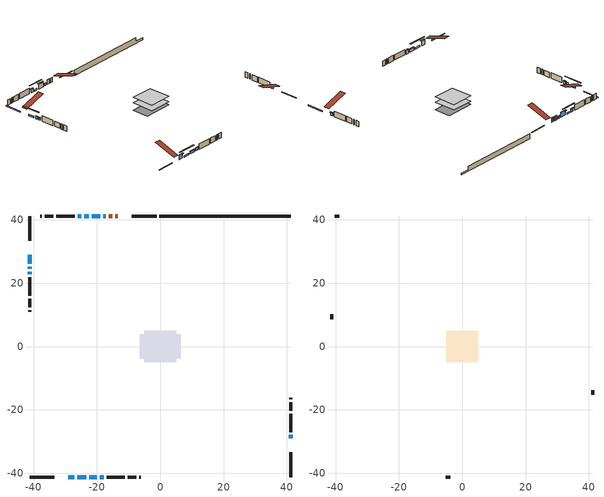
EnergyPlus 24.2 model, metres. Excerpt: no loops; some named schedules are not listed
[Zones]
conditioned space
 floor adiabatic (AdiabaticFloorConstruction): -5,-5 -5,5 5,5 5,-5 z0.92
 floor foundation (Slab1 construction): -6.54,-3.83 -6.54,3.83 6.54,3.83 6.54,-3.83 z-1.46
 wall outside (RimJoist1 construction): -1.18,41.2 -8.95,41.2 / -41.2,-41.2 -33.43,-41.2 / -41.2,41.2 -41.2,33.43 / 41.2,-41.2 41.2,-33.43 z0.92:1.22
 wall outside (AdiabaticWallConstruction 1): -13.38,41.2 -14.28,41.2 / -15.2,41.2 -16.3,41.2 z0.92:2.95
 wall outside (AdiabaticWallConstruction): -17.23,41.2 -17.95,41.2 / -41.2,25.22 -41.2,24.5 / 41.2,-29 41.2,-27.93 z0.92:2.14; -29,-41.2 -27.17,-41.2 / -18.88,41.2 -21.62,41.2 z0.92:3; -22.55,41.2 -23.98,41.2 / -41.2,29 -41.2,26.15 / -26.24,-41.2 -23.39,-41.2 z0.92:1.53; -24.9,41.2 -26.12,41.2 / -19.09,-41.2 -17.87,-41.2 z0.92:2.34; -41.2,23.57 -41.2,22.76 / -22.46,-41.2 -20.02,-41.2 z0.92:1.94
 wall outside (Wall1 construction): -27.05,41.2 -32.86,41.2 / -16.95,-41.2 -11.14,-41.2 / -41.2,21.83 -41.2,16.02 / 41.2,-27 41.2,-21.19 z0.92:3.36
 wall outside (Wall2 construction): -33.79,41.2 -36.47,41.2 / -10.21,-41.2 -7.53,-41.2 / -41.2,15.09 -41.2,12.41 / 41.2,-20.26 41.2,-17.59 z0.92:3.36
 wall outside (Wall3 construction): -37.4,41.2 -37.83,41.2 / -6.6,-41.2 -6.17,-41.2 / -41.2,11.48 -41.2,11.05 / 41.2,-16.66 41.2,-16.22 z0.92:3.36
 wall foundation (FoundationWall1 construction): -0.25,41.2,-1.46 -0.25,41.2,0.92 37.06,41.2,0.92 37.06,41.2,-0.66 41.2,41.2,-0.66 41.2,41.2,-1.46
 window (WindowConstruction 7): -17.23,41.2 -17.95,41.2 z0.92:2.14
 window (WindowConstruction 5): -29,-41.2 -27.17,-41.2 z0.92:3
 window (WindowConstruction 6): -18.88,41.2 -21.62,41.2 z0.92:3
 window (WindowConstruction 9): -22.55,41.2 -23.98,41.2 z0.92:1.53
 window (WindowConstruction 10): -41.2,29 -41.2,26.15 z0.92:1.53
 window (WindowConstruction 11): -26.24,-41.2 -23.39,-41.2 z0.92:1.53
 window (WindowConstruction 8): -41.2,25.22 -41.2,24.5 z0.92:2.14
 window (WindowConstruction): 41.2,-29 41.2,-27.93 z0.92:2.14
 window (WindowConstruction 1): -24.9,41.2 -26.12,41.2 z0.92:2.34
 window (WindowConstruction 2): -41.2,23.57 -41.2,22.76 z0.92:1.93
 window (WindowConstruction 3): -22.46,-41.2 -20.02,-41.2 z0.92:1.93
 window (WindowConstruction 4): -19.09,-41.2 -17.87,-41.2 z0.92:2.34
 door (Door): -13.39,41.2 -14.28,41.2 z0.92:2.95
 door (Door 1): -15.21,41.2 -16.3,41.2 z0.92:2.95
 ceiling adiabatic (AdiabaticFloorConstruction): 5,-5 5,5 -5,5 -5,-5 z0.92
attic - vented
 floor to conditioned space (Floor1 construction Reversed): -5.03,-5.03 -5.03,5.03 5.03,5.03 5.03,-5.03 z3.36
 wall outside (Wall4 construction): -38.76,41.2 -40.27,41.2 / -5.24,-41.2 -3.72,-41.2 / -41.2,10.12 -41.2,8.61 / 41.2,-15.29 41.2,-13.78 z0.92:3.36
 roof outside (Roof1 construction): -12.46,41.2,3.36 -12.46,31.43,6.62 -9.88,31.43,6.62 -9.88,41.2,3.36; -29.93,-41.2,3.36 -29.93,-31.43,6.62 -32.5,-31.43,6.62 -32.5,-41.2,3.36; -41.2,29.93,3.36 -31.43,29.93,6.62 -31.43,32.5,6.62 -41.2,32.5,3.36; 41.2,-29.93,3.36 31.43,-29.93,6.62 31.43,-32.5,6.62 41.2,-32.5,3.36
shading: -26.97,-41.2 -29.2,-41.2 -29.2,-41.61 -26.97,-41.61 z3.2; -21.82,41.2 -18.68,41.2 -18.68,41.61 -21.82,41.61 z3.2; -26.79,41.2 -19.74,41.2 -19.74,41.61 -26.79,41.61 z4.34; -41.2,23.34 -41.2,31.81 -41.61,31.81 -41.61,23.34 z4.34; -20.58,-41.2 -29.05,-41.2 -29.05,-41.61 -20.58,-41.61 z4.34; 41.2,-27.73 41.2,-29.2 41.61,-29.2 41.61,-27.73 z2.34; -26.32,41.2 -24.7,41.2 -24.7,41.61 -26.32,41.61 z2.54; -41.2,22.56 -41.2,23.77 -41.61,23.77 -41.61,22.56 z2.14; -19.82,-41.2 -22.67,-41.2 -22.67,-41.61 -19.82,-41.61 z2.14; -17.67,-41.2 -19.3,-41.2 -19.3,-41.61 -17.67,-41.61 z2.54
[Building]
Building 1: Terrain=Suburbs
[Site:Location]
Quebec Intl AP_QC: Latitude {deg}=46.8; Longitude {deg}=-71.38; Time Zone {hr}=-5; Elevation {m}=74; Keep Site Location Information=Yes
[Site:GroundTemperature:Shallow]
0.0108218, -2.24938, -2.43038, -1.3578, 2.94801, 7.23376, 10.9493, 13.303, 13.5029, 11.5886, 7.96783, 3.81355
[Site:WaterMainsTemperature]
Calculation Method=Schedule; Temperature Schedule=mains temperature schedule
[Material] Roughness=Rough; Thermal Absorptance=0.9
Name | Thickness {m} | Conductivity {W/m-K} | Density {kg/m3} | Specific Heat {J/kg-K} | Solar Absorptance | Visible Absorptance
asphalt or fiberglass shingles | 0.00635 | 0.162714 | 1121.4 | 1465.45 | 0.4 | 0.4
ceiling loosefill ins | 0.254 | 0.0480833 | 16.02 | 1046.75 | 0.7 | 0.7
ceiling stud and cavity | 0.1397 | 0.181965 | 65.682 | 1177.47 | 0.7 | 0.7
concrete 4.0 in. | 0.1016 | 1.803125 | 2242.8 | 837.4 | 0.7 | 0.7
concrete 8.0 in. | 0.2032 | 1.803125 | 2242.8 | 837.4 | 0.7 | 0.7
door material | 0.04445 | 0.0451087 | 512.64 | 1214.23 | 0.7 | 0.7
exterior vertical ins | 0.0463172 | 0.029427 | 32.04 | 1214.23 | 0.7 | 0.7
floor covering | 0.0127 | 0.0433444 | 54.468 | 1339.84 | 0.6 | 0.6
floor rigid ins; wall rigid ins 1 | 0.512978 | 0.029427 | 32.04 | 1214.23 | 0.7 | 0.7
floor stud and cavity | 0.1397 | 1.75129 | 37.0049 | 1207.88 | 0.7 | 0.7
furniture material conditioned space 1 | 0.1524 | 0.115458 | 640.8 | 1214.23 | 0.6 | 0.6
gypsum board | 0.0127 | 0.160291 | 801 | 837.4 | 0.6 | 0.6
gypsum board 1 | 0.0127 | 0.160291 | 801 | 837.4 | 0.7 | 0.7
osb sheathing 0.5 in. | 0.0127 | 0.115458 | 512.64 | 1214.23 | 0.7 | 0.7
osb sheathing 0.75 in. | 0.01905 | 0.115458 | 512.64 | 1214.23 | 0.7 | 0.7
osb sheathing 2.0 in. | 0.0508 | 0.115458 | 512.64 | 1214.23 | 0.7 | 0.7
rim joist rigid ins | 0.103632 | 0.029427 | 32.04 | 1214.23 | 0.7 | 0.7
rim joist stud and cavity | 0.0508 | 0.0439398 | 125.044 | 1163.47 | 0.6 | 0.6
wall rigid ins | 0.051816 | 0.029427 | 32.04 | 1214.23 | 0.7 | 0.7
wall stud and cavity | 0.1397 | 0.200352 | 139.0536 | 1170.24 | 0.7 | 0.7
wall stud and cavity 1 | 0.1397 | 0.145576 | 139.0536 | 1170.24 | 0.7 | 0.7
wall stud and cavity 2 | 0.1397 | 0.228645 | 139.0536 | 1170.24 | 0.7 | 0.7
wall stud and cavity 3 | 0.0889 | 6.1454 | 50.32683 | 1063.81 | 0.6 | 0.6
wall stud and cavity 4 | 0.0889 | 0.380278 | 52.3479 | 1209.89 | 0.7 | 0.7
wall stud and cavity 5 | 0.0889 | 0.391764 | 83.0341 | 1211.67 | 0.7 | 0.7
wood siding | 0.0254 | 0.102417 | 544.68 | 1172.36 | 0.4 | 0.4
wood siding 1 | 0.00254 | 0.102417 | 544.68 | 1172.36 | 0.4 | 0.4
wood siding 2; wood siding 3; wood siding 4 | 0.0254 | 0.102417 | 544.68 | 1172.36 | 0.7 | 0.7
[WindowMaterial:SimpleGlazingSystem]
Name | U-Factor {W/m2-K} | Solar Heat Gain Coefficient
WindowMaterial | 2.927009 | 0.66
WindowMaterial 1 | 2.91338 | 0.67
WindowMaterial 2 | 2.95256 | 0.63
WindowMaterial 3 | 2.88272 | 0.7
WindowMaterial 4 | 2.94518 | 0.63
WindowMaterial 5 | 2.97414 | 0.62
WindowMaterial 6 | 2.963916 | 0.63
[Construction]
AdiabaticFloorConstruction: floor stud and cavity, floor rigid ins, osb sheathing 0.75 in., floor covering
AdiabaticWallConstruction: wood siding 3, wall rigid ins 1, wall stud and cavity 4, gypsum board
AdiabaticWallConstruction 1: wood siding 4, wall rigid ins 1, wall stud and cavity 4, gypsum board
Door; Door 1: door material
Floor1 construction Reversed: gypsum board, ceiling stud and cavity, ceiling loosefill ins
FoundationWall1 construction: concrete 8.0 in., gypsum board 1
furniture construction conditioned space 1: furniture material conditioned space 1
PartitionWallConstruction: gypsum board, wall stud and cavity 5, gypsum board
RimJoist1 construction: wood siding 2, rim joist rigid ins, osb sheathing 2.0 in., rim joist stud and cavity
Roof1 construction: asphalt or fiberglass shingles
Slab1 construction: concrete 4.0 in.
Wall1 construction: wood siding, wall rigid ins, osb sheathing 0.5 in., wall stud and cavity, gypsum board
Wall2 construction: wood siding, wall rigid ins, osb sheathing 0.5 in., wall stud and cavity 1, gypsum board
Wall3 construction: wood siding, wall rigid ins, osb sheathing 0.5 in., wall stud and cavity 2, gypsum board
Wall4 construction: wood siding 1, wall stud and cavity 3
WindowConstruction: WindowMaterial
WindowConstruction 1; WindowConstruction 4: WindowMaterial 1
WindowConstruction 10; WindowConstruction 11; WindowConstruction 9: WindowMaterial 6
WindowConstruction 2; WindowConstruction 3: WindowMaterial 2
WindowConstruction 5: WindowMaterial 3
WindowConstruction 6: WindowMaterial 4
WindowConstruction 7; WindowConstruction 8: WindowMaterial 5
[Zone] Multiplier=1; Part of Total Floor Area=Yes
Name | Volume {m3}
attic - vented | 53.8153
conditioned space | 527.8
[Space]
Name | Zone | Volume {m3}
attic - vented 1 | attic - vented | 53.8153
conditioned space 1 | conditioned space | 527.8
[ZoneInfiltration:EffectiveLeakageArea]
infil attic - vented 1: Zone or Space=attic - vented 1; Schedule=Always On Discrete; Effective Air Leakage Area {cm2}=3744; Stack Coefficient=0.000396136; Wind Coefficient=1.34475e-05
[ZoneMixing]
whole house fan mix: Zone or Space=attic - vented; Schedule=Always On Continuous; Design Flow Rate Calculation Method=Flow/Zone; Design Flow Rate {m3/s}=0; Source Zone or Space=conditioned space
[SurfaceProperty:ExposedFoundationPerimeter]
Slab1: Exposed Perimeter Calculation Method=TotalExposedPerimeter; Total Exposed Perimeter {m}=41.454
[InternalMass] Zone or ZoneList=conditioned space; Space or SpaceList=conditioned space 1
Name | Construction | Surface Area {m2}
furniture mass conditioned space 1 | furniture construction conditioned space 1 | 80.016
partition wall mass | PartitionWallConstruction | 200.04
[Lights]
interior lighting: Zone or ZoneList or Space or SpaceList=conditioned space 1; Schedule=interior lighting schedule; Design Level Calculation Method=LightingLevel; Lighting Level {W}=343.2; Return Air Fraction=0; Fraction Radiant=0.6; Fraction Visible=0.2; Fraction Replaceable=1
[People]
occupants: Zone or ZoneList or Space or SpaceList=conditioned space 1; Number of People Schedule=occupants schedule; Number of People Calculation Method=People; Number of People=3; Fraction Radiant=0.314171; Sensible Heat Fraction=0.56303; Activity Level Schedule=occupants activity schedule; Carbon Dioxide Generation Rate {m3/s-W}=0; Enable ASHRAE 55 Comfort Warnings=No; Mean Radiant Temperature Calculation Type=EnclosureAveraged
[ElectricEquipment] Zone or ZoneList or Space or SpaceList=conditioned space 1; Design Level Calculation Method=EquipmentLevel
Name | Schedule | Design Level {W} | Fraction Latent | Fraction Radiant | Fraction Lost
clothes dryer | clothes dryer schedule | 140.772 | 0.015 | 0.081 | 0.85
clothes washer | clothes washer schedule | 32.1985 | 0.03 | 0.162 | 0.7
cooking range | cooking range schedule | 215.147 | 0.08 | 0.432 | 0.2
dishwasher | dishwasher schedule | 66.8632 | 0.3 | 0.18 | 0.4
fridge | fridge schedule | 72.9452 | 0 | 0.6 | 0
mech vent house fan | mech vent house fan schedule | 19.9167 | 0 | 0 | 0.5
mech vent house fan cfis | mech vent house fan cfis schedule | 0 | 0 | 0 | 0
mech vent range fan 0 | mech vent range fan 0 schedule | 57 | 0 | 0 | 1
misc plug loads | misc plug loads schedule | 494.7 | 0.045 | 0.513 | 0.1
whole house fan | Always On Discrete | 0 | 0 | 0 | 1
[OtherEquipment] Zone or ZoneList or Space or SpaceList=conditioned space 1; Design Level Calculation Method=EquipmentLevel
Name | Fuel Type | Schedule | Design Level {W} | Fraction Latent | Fraction Radiant | Fraction Lost
clothes dryer 1 | Electricity | clothes dryer schedule | 0 | 0.015 | 0.081 | 0.85
cooking range 1 | Electricity | cooking range schedule | 0 | 0.08 | 0.432 | 0.2
general water use latent | None | general water use schedule | 62.594 | 1 | 0 | 0
general water use sensible | None | general water use schedule | -61.6891 | 0 | 0.6 | 0
mech vent house fan latent load | None | Always On Discrete | 0 | 1 | 0 | 0
mech vent house fan sensible load | None | Always On Discrete | 0 | 0 | 0 | 0
water heater energy adjustment1 | Electricity | Always On Discrete | 0.01 | 0 | 0 | 1
[ZoneInfiltration:DesignFlowRate] Zone or ZoneList or Space or SpaceList=conditioned space 1; Schedule=Always On Discrete; Design Flow Rate Calculation Method=Flow/Zone; Design Flow Rate {m3/s}=0
infil flow; natural vent flow; whole house fan flow
[AvailabilityManager:Scheduled] Schedule=Always On Discrete
furnace airloop Availability Manager; furnace airloop 1 Availability Manager
[Foundation:Kiva]
Foundation Kiva 1: Initial Indoor Air Temperature {C}=18; Wall Height Above Grade {m}=0.920008; Wall Depth Below Slab {m}=0.2032; Custom Block Material Name 1=exterior vertical ins; Custom Block Depth 1 {m}=2.38; Custom Block X Position 1 {m}=0.2159; Custom Block Z Position 1 {m}=0
[Foundation:Kiva:Settings]
Soil Conductivity {W/m-K}=0.849921; Soil Density {kg/m3}=1842.3; Soil Specific Heat {J/kg-K}=418.7; Ground Solar Absorptivity=0.9; Ground Thermal Absorptivity=0.9; Ground Surface Roughness {m}=0.03; Far-Field Width {m}=40; Deep-Ground Boundary Condition=ZeroFlux; Deep-Ground Depth {m}=40; Minimum Cell Dimension {m}=0.2; Maximum Cell Growth Coefficient=3; Simulation Timestep=Timestep
[Exterior:Lights]
exterior lighting: Schedule=exterior lighting schedule; Design Level {W}=75.6
[EnergyManagementSystem:GlobalVariable]
furnace_airloop_1_Fan_RTF
furnace_airloop_Fan_RTF
infil_program_Qfan
infil_program_Qinf
natural_vent_program_Qnv
natural_vent_program_Qwhf
[EnergyManagementSystem:Sensor]
Name | Output:Variable or Output:Meter Index Key | Output:Variable or Output:Meter
airflow_gain | infil flow | Infiltration Sensible Heat Gain Energy
airflow_gain_1 | natural vent flow | Infiltration Sensible Heat Gain Energy
airflow_gain_2 | whole house fan flow | Infiltration Sensible Heat Gain Energy
airflow_loss | infil flow | Infiltration Sensible Heat Loss Energy
airflow_loss_1 | natural vent flow | Infiltration Sensible Heat Loss Energy
airflow_loss_2 | whole house fan flow | Infiltration Sensible Heat Loss Energy
clg_load_cond |  | Cooling:EnergyTransfer:Zone:CONDITIONED SPACE
clg_sp_s; clg_sp_s_1 | cooling setpoint | Schedule Value
clothes_dryer_exhaust_0_sch_s | clothes dryer exhaust 0 schedule | Schedule Value
cool_season | cooling season schedule | Schedule Value
htg_load_cond |  | Heating:EnergyTransfer:Zone:CONDITIONED SPACE
htg_sp_s; htg_sp_s_1 | heating setpoint | Schedule Value
ig_ee_conv | clothes dryer | Electric Equipment Convective Heating Energy
ig_ee_conv_2 | cooking range | Electric Equipment Convective Heating Energy
ig_ee_conv_4 | fridge | Electric Equipment Convective Heating Energy
ig_ee_conv_5 | misc plug loads | Electric Equipment Convective Heating Energy
ig_ee_conv_6 | whole house fan | Electric Equipment Convective Heating Energy
ig_ee_rad | clothes dryer | Electric Equipment Radiant Heating Energy
ig_ee_rad_2 | cooking range | Electric Equipment Radiant Heating Energy
ig_ee_rad_4 | fridge | Electric Equipment Radiant Heating Energy
ig_ee_rad_5 | misc plug loads | Electric Equipment Radiant Heating Energy
ig_ee_rad_6 | whole house fan | Electric Equipment Radiant Heating Energy
ig_lgt_conv | interior lighting | Lights Convective Heating Energy
ig_lgt_rad | interior lighting | Lights Radiant Heating Energy
ig_lgt_vis | interior lighting | Lights Visible Radiation Heating Energy
ig_oe_conv | clothes dryer 1 | Other Equipment Convective Heating Energy
ig_oe_conv_1 | cooking range 1 | Other Equipment Convective Heating Energy
ig_oe_conv_2 | general water use latent | Other Equipment Convective Heating Energy
ig_oe_conv_3 | general water use sensible | Other Equipment Convective Heating Energy
ig_oe_conv_4 | water heater energy adjustment1 | Other Equipment Convective Heating Energy
ig_oe_rad | clothes dryer 1 | Other Equipment Radiant Heating Energy
ig_oe_rad_1 | cooking range 1 | Other Equipment Radiant Heating Energy
ig_oe_rad_2 | general water use latent | Other Equipment Radiant Heating Energy
ig_oe_rad_3 | general water use sensible | Other Equipment Radiant Heating Energy
ig_oe_rad_4 | water heater energy adjustment1 | Other Equipment Radiant Heating Energy
ig_ppl_conv | occupants | People Convective Heating Energy
ig_ppl_rad | occupants | People Radiant Heating Energy
im_conv | furniture mass conditioned space 1 | Surface Inside Face Convection Heat Gain Energy
im_conv_1 | partition wall mass | Surface Inside Face Convection Heat Gain Energy
im_ig | furniture mass conditioned space 1 | Surface Inside Face Internal Gains Radiation Heat Gain Energy
im_ig_1 | partition wall mass | Surface Inside Face Internal Gains Radiation Heat Gain Energy
im_lgt | furniture mass conditioned space 1 | Surface Inside Face Lights Radiation Heat Gain Energy
im_lgt_1 | partition wall mass | Surface Inside Face Lights Radiation Heat Gain Energy
im_sol | furniture mass conditioned space 1 | Surface Inside Face Solar Radiation Heat Gain Energy
im_sol_1 | partition wall mass | Surface Inside Face Solar Radiation Heat Gain Energy
im_surf | furniture mass conditioned space 1 | Surface Inside Face Net Surface Thermal Radiation Heat Gain Energy
im_surf_1 | partition wall mass | Surface Inside Face Net Surface Thermal Radiation Heat Gain Energy
mech_vent_range_fan_0_sch_s | mech vent range fan 0 schedule | Schedule Value
mv_conv | mech vent house fan | Electric Equipment Convective Heating Energy
mv_conv_1 | mech vent house fan cfis | Electric Equipment Convective Heating Energy
mv_conv_2 | mech vent range fan 0 | Electric Equipment Convective Heating Energy
mv_conv_3 | mech vent house fan latent load | Other Equipment Convective Heating Energy
mv_conv_4 | mech vent house fan sensible load | Other Equipment Convective Heating Energy
mv_rad | mech vent house fan | Electric Equipment Radiant Heating Energy
mv_rad_1 | mech vent house fan cfis | Electric Equipment Radiant Heating Energy
mv_rad_2 | mech vent range fan 0 | Electric Equipment Radiant Heating Energy
mv_rad_3 | mech vent house fan latent load | Other Equipment Radiant Heating Energy
mv_rad_4 | mech vent house fan sensible load | Other Equipment Radiant Heating Energy
natural_vent_s | natural vent schedule | Schedule Value
out_pb_s |  | Site Outdoor Air Barometric Pressure
out_wt_s |  | Site Outdoor Air Humidity Ratio
site_vw_s |  | Site Wind Speed
ss_back_out | Window1 | Surface Window Shortwave from Zone Back Out Window Heat Transfer Rate
ss_back_out_1 | Window10 | Surface Window Shortwave from Zone Back Out Window Heat Transfer Rate
ss_back_out_10 | Window6 | Surface Window Shortwave from Zone Back Out Window Heat Transfer Rate
ss_back_out_11 | Window9 | Surface Window Shortwave from Zone Back Out Window Heat Transfer Rate
ss_back_out_2 | Window11 | Surface Window Shortwave from Zone Back Out Window Heat Transfer Rate
ss_back_out_3 | Window12 | Surface Window Shortwave from Zone Back Out Window Heat Transfer Rate
ss_back_out_4 | Window13 | Surface Window Shortwave from Zone Back Out Window Heat Transfer Rate
ss_back_out_5 | Window15 | Surface Window Shortwave from Zone Back Out Window Heat Transfer Rate
ss_back_out_6 | Window2 | Surface Window Shortwave from Zone Back Out Window Heat Transfer Rate
ss_back_out_7 | Window3 | Surface Window Shortwave from Zone Back Out Window Heat Transfer Rate
ss_back_out_8 | Window4 | Surface Window Shortwave from Zone Back Out Window Heat Transfer Rate
ss_back_out_9 | Window5 | Surface Window Shortwave from Zone Back Out Window Heat Transfer Rate
ss_conv | Door1 | Surface Inside Face Convection Heat Gain Energy
ss_conv_1 | Door3 | Surface Inside Face Convection Heat Gain Energy
ss_conv_10 | Window4 | Surface Inside Face Convection Heat Gain Energy
ss_conv_11 | Window5 | Surface Inside Face Convection Heat Gain Energy
ss_conv_12 | Window6 | Surface Inside Face Convection Heat Gain Energy
ss_conv_13 | Window9 | Surface Inside Face Convection Heat Gain Energy
ss_conv_2 | Window1 | Surface Inside Face Convection Heat Gain Energy
ss_conv_3 | Window10 | Surface Inside Face Convection Heat Gain Energy
ss_conv_4 | Window11 | Surface Inside Face Convection Heat Gain Energy
ss_conv_5 | Window12 | Surface Inside Face Convection Heat Gain Energy
ss_conv_6 | Window13 | Surface Inside Face Convection Heat Gain Energy
ss_conv_7 | Window15 | Surface Inside Face Convection Heat Gain Energy
ss_conv_8 | Window2 | Surface Inside Face Convection Heat Gain Energy
ss_conv_9 | Window3 | Surface Inside Face Convection Heat Gain Energy
ss_ig | Door1 | Surface Inside Face Internal Gains Radiation Heat Gain Energy
ss_ig_1 | Door3 | Surface Inside Face Internal Gains Radiation Heat Gain Energy
ss_ig_10 | Window4 | Surface Inside Face Internal Gains Radiation Heat Gain Energy
ss_ig_11 | Window5 | Surface Inside Face Internal Gains Radiation Heat Gain Energy
ss_ig_12 | Window6 | Surface Inside Face Internal Gains Radiation Heat Gain Energy
ss_ig_13 | Window9 | Surface Inside Face Internal Gains Radiation Heat Gain Energy
ss_ig_2 | Window1 | Surface Inside Face Internal Gains Radiation Heat Gain Energy
ss_ig_3 | Window10 | Surface Inside Face Internal Gains Radiation Heat Gain Energy
ss_ig_4 | Window11 | Surface Inside Face Internal Gains Radiation Heat Gain Energy
ss_ig_5 | Window12 | Surface Inside Face Internal Gains Radiation Heat Gain Energy
ss_ig_6 | Window13 | Surface Inside Face Internal Gains Radiation Heat Gain Energy
ss_ig_7 | Window15 | Surface Inside Face Internal Gains Radiation Heat Gain Energy
ss_ig_8 | Window2 | Surface Inside Face Internal Gains Radiation Heat Gain Energy
ss_ig_9 | Window3 | Surface Inside Face Internal Gains Radiation Heat Gain Energy
ss_lgt | Door1 | Surface Inside Face Lights Radiation Heat Gain Energy
ss_lgt_1 | Door3 | Surface Inside Face Lights Radiation Heat Gain Energy
ss_sol | Door1 | Surface Inside Face Solar Radiation Heat Gain Energy
ss_sol_1 | Door3 | Surface Inside Face Solar Radiation Heat Gain Energy
ss_surf | Door1 | Surface Inside Face Net Surface Thermal Radiation Heat Gain Energy
ss_surf_1 | Door3 | Surface Inside Face Net Surface Thermal Radiation Heat Gain Energy
ss_surf_10 | Window4 | Surface Inside Face Net Surface Thermal Radiation Heat Gain Energy
ss_surf_11 | Window5 | Surface Inside Face Net Surface Thermal Radiation Heat Gain Energy
ss_surf_12 | Window6 | Surface Inside Face Net Surface Thermal Radiation Heat Gain Energy
ss_surf_13 | Window9 | Surface Inside Face Net Surface Thermal Radiation Heat Gain Energy
ss_surf_2 | Window1 | Surface Inside Face Net Surface Thermal Radiation Heat Gain Energy
ss_surf_3 | Window10 | Surface Inside Face Net Surface Thermal Radiation Heat Gain Energy
ss_surf_4 | Window11 | Surface Inside Face Net Surface Thermal Radiation Heat Gain Energy
ss_surf_5 | Window12 | Surface Inside Face Net Surface Thermal Radiation Heat Gain Energy
ss_surf_6 | Window13 | Surface Inside Face Net Surface Thermal Radiation Heat Gain Energy
ss_surf_7 | Window15 | Surface Inside Face Net Surface Thermal Radiation Heat Gain Energy
ss_surf_8 | Window2 | Surface Inside Face Net Surface Thermal Radiation Heat Gain Energy
ss_surf_9 | Window3 | Surface Inside Face Net Surface Thermal Radiation Heat Gain Energy
ss_trans_in | Window1 | Surface Window Transmitted Solar Radiation Rate
ss_trans_in_1 | Window10 | Surface Window Transmitted Solar Radiation Rate
ss_trans_in_10 | Window6 | Surface Window Transmitted Solar Radiation Rate
ss_trans_in_11 | Window9 | Surface Window Transmitted Solar Radiation Rate
ss_trans_in_2 | Window11 | Surface Window Transmitted Solar Radiation Rate
ss_trans_in_3 | Window12 | Surface Window Transmitted Solar Radiation Rate
ss_trans_in_4 | Window13 | Surface Window Transmitted Solar Radiation Rate
ss_trans_in_5 | Window15 | Surface Window Transmitted Solar Radiation Rate
ss_trans_in_6 | Window2 | Surface Window Transmitted Solar Radiation Rate
ss_trans_in_7 | Window3 | Surface Window Transmitted Solar Radiation Rate
ss_trans_in_8 | Window4 | Surface Window Transmitted Solar Radiation Rate
ss_trans_in_9 | Window5 | Surface Window Transmitted Solar Radiation Rate
ss_trans_out | Window1 | Surface Inside Face Initial Transmitted Diffuse Transmitted Out Window Solar Radiation Rate
ss_trans_out_1 | Window10 | Surface Inside Face Initial Transmitted Diffuse Transmitted Out Window Solar Radiation Rate
ss_trans_out_10 | Window6 | Surface Inside Face Initial Transmitted Diffuse Transmitted Out Window Solar Radiation Rate
ss_trans_out_11 | Window9 | Surface Inside Face Initial Transmitted Diffuse Transmitted Out Window Solar Radiation Rate
ss_trans_out_2 | Window11 | Surface Inside Face Initial Transmitted Diffuse Transmitted Out Window Solar Radiation Rate
ss_trans_out_3 | Window12 | Surface Inside Face Initial Transmitted Diffuse Transmitted Out Window Solar Radiation Rate
ss_trans_out_4 | Window13 | Surface Inside Face Initial Transmitted Diffuse Transmitted Out Window Solar Radiation Rate
ss_trans_out_5 | Window15 | Surface Inside Face Initial Transmitted Diffuse Transmitted Out Window Solar Radiation Rate
ss_trans_out_6 | Window2 | Surface Inside Face Initial Transmitted Diffuse Transmitted Out Window Solar Radiation Rate
ss_trans_out_7 | Window3 | Surface Inside Face Initial Transmitted Diffuse Transmitted Out Window Solar Radiation Rate
ss_trans_out_8 | Window4 | Surface Inside Face Initial Transmitted Diffuse Transmitted Out Window Solar Radiation Rate
ss_trans_out_9 | Window5 | Surface Inside Face Initial Transmitted Diffuse Transmitted Out Window Solar Radiation Rate
s_conv | Floor1 | Surface Inside Face Convection Heat Gain Energy
s_conv_1 | FoundationWall1 | Surface Inside Face Convection Heat Gain Energy
s_conv_10 | Wall1:180 | Surface Inside Face Convection Heat Gain Energy
s_conv_11 | Wall1:270 | Surface Inside Face Convection Heat Gain Energy
s_conv_12 | Wall1:90 | Surface Inside Face Convection Heat Gain Energy
s_conv_13 | Wall2:0 | Surface Inside Face Convection Heat Gain Energy
s_conv_14 | Wall2:180 | Surface Inside Face Convection Heat Gain Energy
s_conv_15 | Wall2:270 | Surface Inside Face Convection Heat Gain Energy
s_conv_16 | Wall2:90 | Surface Inside Face Convection Heat Gain Energy
s_conv_17 | Wall3:0 | Surface Inside Face Convection Heat Gain Energy
